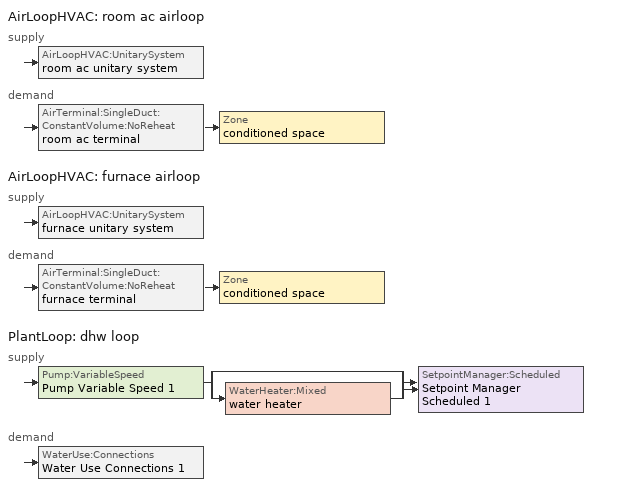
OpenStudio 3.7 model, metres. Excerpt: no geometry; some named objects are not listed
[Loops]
AirLoopHVAC 'room ac airloop'
 supply: AirLoopHVAC:UnitarySystem 'room ac unitary system'
 demand: AirTerminal:SingleDuct:ConstantVolume:NoReheat 'room ac terminal' > Zone 'conditioned space'
AirLoopHVAC 'furnace airloop'
 supply: AirLoopHVAC:UnitarySystem 'furnace unitary system'
 demand: AirTerminal:SingleDuct:ConstantVolume:NoReheat 'furnace terminal' > Zone 'conditioned space'
PlantLoop 'dhw loop'
 supply: Pump:VariableSpeed 'Pump Variable Speed 1' > split
  | bypass
  | WaterHeater:Mixed 'water heater'
  join > SetpointManager:Scheduled 'Setpoint Manager Scheduled 1'
 demand: WaterUse:Connections 'Water Use Connections 1'
[Sizing:Zone]
conditioned space: Zone Cooling Design Supply Air Temperature Input Method=SupplyAirTemperature; Zone Cooling Design Supply Air Temperature {C}=14; Zone Cooling Design Supply Air Temperature Difference {deltaC}=11.11; Zone Heating Design Supply Air Temperature Input Method=SupplyAirTemperature; Zone Heating Design Supply Air Temperature {C}=40; Zone Heating Design Supply Air Temperature Difference {deltaC}=11.11; Zone Cooling Design Supply Air Humidity Ratio {kg-H2O/kg-air}=0.0085; Zone Heating Design Supply Air Humidity Ratio {kg-H2O/kg-air}=0.008; Cooling Design Air Flow Method=DesignDay; Heating Design Air Flow Method=DesignDay; Account for Dedicated Outdoor Air System=No; Dedicated Outdoor Air System Control Strategy=NeutralSupplyAir; Dedicated Outdoor Air Low Setpoint Temperature for Design {C}=autosize; Dedicated Outdoor Air High Setpoint Temperature for Design {C}=autosize; Zone Load Sizing Method=Sensible Load Only No Latent Load; Zone Latent Cooling Design Supply Air Humidity Ratio Input Method=HumidityRatioDifference; Zone Cooling Design Supply Air Humidity Ratio Difference {kgWater/kgDryAir}=0.005; Zone Latent Heating Design Supply Air Humidity Ratio Input Method=HumidityRatioDifference; Zone Humidification Design Supply Air Humidity Ratio Difference {kgWater/kgDryAir}=0.005
[Zone equipment]
conditioned space: room ac terminal, furnace terminal
[Coil:Cooling:DX:SingleSpeed]
room ac clg coil: Availability Schedule=Always On Discrete; Rated Total Cooling Capacity {W}=7848.44; Rated Sensible Heat Ratio=0.65; Rated COP {W/W}=3.48203; Rated Air Flow Rate {m3/s}=0.328608; Rated Evaporator Fan Power Per Volume Flow Rate 2017 {W/(m3/s)}=773.3; Rated Evaporator Fan Power Per Volume Flow Rate 2023 {W/(m3/s)}=934.4; Total Cooling Capacity Function of Temperature Curve=Cool-CAP-fT1; Total Cooling Capacity Function of Flow Fraction Curve=Cool-CAP-fFF1; Energy Input Ratio Function of Temperature Curve=Cool-EIR-fT1; Energy Input Ratio Function of Flow Fraction Curve=Cool-EIR-fFF1; Part Load Fraction Correlation Curve=Cool-PLF-fPLR1; Minimum Outdoor Dry-Bulb Temperature for Compressor Operation {C}=-25; Nominal Time for Condensate Removal to Begin {s}=1000; Ratio of Initial Moisture Evaporation Rate and Steady State Latent Capacity=1.5; Maximum Cycling Rate {cycles/hr}=3; Latent Capacity Time Constant {s}=45; Condenser Type=AirCooled; Evaporative Condenser Effectiveness=0.9; Evaporative Condenser Air Flow Rate {m3/s}=autosize; Evaporative Condenser Pump Rated Power Consumption {W}=autosize; Crankcase Heater Capacity {W}=0; Maximum Outdoor Dry-Bulb Temperature for Crankcase Heater Operation {C}=10; Basin Heater Capacity {W/K}=0; Basin Heater Setpoint Temperature {C}=2
[Fan:SystemModel] Availability Schedule=Always On Discrete; Speed Control Method=Discrete; Electric Power Minimum Flow Rate Fraction=0.2; Motor Efficiency=1; Motor In Air Stream Fraction=1; Design Electric Power Consumption {W}=autosize; Design Power Sizing Method=TotalEfficiencyAndPressure; Electric Power Per Unit Flow Rate {W/(m3/s)}=840; Electric Power Per Unit Flow Rate Per Unit Pressure {W-s/m3-Pa}=1.66667; Motor Loss Radiative Fraction=0; Speed Flow Fraction 1=1; Speed Electric Power Fraction 1=1
Name | Design Maximum Air Flow Rate {m3/s} | Design Pressure Rise {Pa} | Fan Total Efficiency
room ac supply fan | 0.328475 | 1e-06 | 1
furnace supply fan | 0.372367 | 595.935 | 0.75
[EnergyManagementSystem:Sensor]
Name | Output Variable or Output Meter Index Key | Output Variable or Output Meter
room_ac_supply_fan_s | room ac supply fan | Fan Electricity Energy
room_ac_clg_coil_s | room ac clg coil | Cooling Coil Total Cooling Energy
furnace_supply_fan_s | furnace supply fan | Fan Electricity Energy
furnace_htg_coil_s | furnace htg coil | Heating Coil Heating Energy
water_heater_energy | water heater | Water Heater Electricity Rate
water_heater_on_cycle_parasitic | water heater | Water Heater On Cycle Parasitic Electricity Rate
water_heater_off_cycle_parasitic | water heater | Water Heater Off Cycle Parasitic Electricity Rate
win_s | conditioned space | Zone Air Humidity Ratio
tin_s | conditioned space | Zone Mean Air Temperature
tout_s | conditioned space | Zone Outdoor Air Drybulb Temperature
furnace_airloop_Fan_RTF_s | furnace supply fan | Fan Runtime Fraction
room_ac_airloop_Fan_RTF_s | room ac supply fan | Fan Runtime Fraction
zone_htg_unmet_s | conditioned space | Zone Heating Setpoint Not Met Time
zone_clg_unmet_s | conditioned space | Zone Cooling Setpoint Not Met Time
[EnergyManagementSystem:Program]
total_loads_program: Set loads_htg_tot = 0; Set loads_clg_tot = 0; If htg_load_cond > 0; Set loads_htg_tot = loads_htg_tot + (htg_load_cond - clg_load_cond) * 1.0; Set loads_htg_tot = loads_htg_tot + (htg_load_duct - clg_load_duct) * 1.0; EndIf; If clg_load_cond > 0; Set loads_clg_tot = loads_clg_tot + (clg_load_cond - htg_load_cond) * 1.0; Set loads_clg_tot = loads_clg_tot + (clg_load_duct - htg_load_duct) * 1.0; EndIf
[EnergyManagementSystem:ProgramCallingManager]
room ac supply fan disaggregate program calling manager: EndOfSystemTimestepBeforeHVACReporting; room_ac_supply_fan_disaggregate_program
furnace supply fan disaggregate program calling manager: EndOfSystemTimestepBeforeHVACReporting; furnace_supply_fan_disaggregate_program
water heater EC_adj ProgramManager: EndOfSystemTimestepBeforeHVACReporting; water_heater_EC_adj
furnace_airloop_0_duct_program calling manager: EndOfSystemTimestepAfterHVACReporting; furnace_airloop_0_duct_program
natural_vent_program calling manager: BeginZoneTimestepAfterInitHeatBalance; natural_vent_program
infil_program calling manager: BeginZoneTimestepAfterInitHeatBalance; infil_program
unmet_hours_program calling manager: EndOfZoneTimestepBeforeZoneReporting; unmet_hours_program
total_loads_program calling manager: EndOfZoneTimestepAfterZoneReporting; total_loads_program
[EnergyManagementSystem:OutputVariable]
Name | EMS Variable | Type of Data in Variable | Update Frequency | EMS Program or Subroutine | Units
room ac supply fan disaggregate clg | room_ac_supply_fan_clg | Summed | SystemTimestep | room_ac_supply_fan_disaggregate_program | J
furnace supply fan disaggregate htg primary | furnace_supply_fan_primary_htg | Summed | SystemTimestep | furnace_supply_fan_disaggregate_program | J
natural_vent_flow_act_timeseries_outvar | natural_vent_flow_act | Averaged | ZoneTimestep | natural_vent_program | m^/s
whole_house_fan_flow_act_timeseries_outvar | whole_house_fan_flow_act | Averaged | ZoneTimestep | natural_vent_program | m^/s
Qfan_timeseries_outvar | Qfan | Averaged | ZoneTimestep | infil_program | m^/s
infil_flow_act_timeseries_outvar | infil_flow_act | Averaged | ZoneTimestep | infil_program | m^/s
[AirLoopHVAC:UnitarySystem] Control Type=Load; Controlling Zone or Thermostat Location=conditioned space; Dehumidification Control Type=None; Availability Schedule=Always On Discrete; Fan Placement=BlowThrough; DX Heating Coil Sizing Ratio=1; Use DOAS DX Cooling Coil=No; DOAS DX Cooling Coil Leaving Minimum Air Temperature {C}=2; Latent Load Control=SensibleOnlyLoadControl; Supply Air Flow Rate Method During Cooling Operation=SupplyAirFlowRate; Supply Air Flow Rate Method During Heating Operation=SupplyAirFlowRate; Supply Air Flow Rate Method When No Cooling or Heating is Required=SupplyAirFlowRate; Supply Air Flow Rate When No Cooling or Heating is Required {m3/s}=0; Maximum Supply Air Temperature {C}=48.8889; Maximum Outdoor Dry-Bulb Temperature for Supplemental Heater Operation {C}=21; Ancilliary On-Cycle Electric Power {W}=0; Ancilliary Off-Cycle Electric Power {W}=0
Name | Supply Fan | Supply Air Fan Operating Mode Schedule | Cooling Coil | Supply Air Flow Rate During Cooling Operation {m3/s} | Supply Air Flow Rate During Heating Operation {m3/s} | Heating Coil
room ac unitary system | room ac supply fan | room ac auto fan schedule | room ac clg coil | 0.328475 | 0
furnace unitary system | furnace supply fan | furnace auto fan schedule |  | 0 | 0.372367 | furnace htg coil
[AirLoopHVAC] Availability Schedule=Always On Discrete; Design Return Air Flow Fraction of Supply Air Flow=1
Name | Design Supply Air Flow Rate {m3/s}
room ac airloop | 0.328475
furnace airloop | 0.372367
[Sizing:System] Central Heating Maximum System Air Flow Ratio=0.3; Preheat Design Temperature {C}=7; Preheat Design Humidity Ratio {kg-H2O/kg-Air}=0.008; Precool Design Temperature {C}=12.8; Precool Design Humidity Ratio {kg-H2O/kg-Air}=0.008; Central Cooling Design Supply Air Temperature {C}=12.8; Central Heating Design Supply Air Temperature {C}=16.7; 100% Outdoor Air in Cooling=Yes; 100% Outdoor Air in Heating=Yes; Central Cooling Design Supply Air Humidity Ratio {kg-H2O/kg-Air}=0.0085; Zone Maximum Outdoor Air Fraction=1; Cooling Supply Air Flow Rate Per Floor Area {m3/s-m2}=0.00996765; Cooling Fraction of Autosized Cooling Supply Air Flow Rate=1; Cooling Supply Air Flow Rate Per Unit Cooling Capacity {m3/s-W}=3.94755e-05; Heating Supply Air Flow Rate Per Floor Area {m3/s-m2}=0.00996765; Heating Fraction of Autosized Heating Supply Air Flow Rate=1; Heating Fraction of Autosized Cooling Supply Air Flow Rate=1; Heating Supply Air Flow Rate Per Unit Heating Capacity {m3/s-W}=3.15882e-05; Cooling Design Capacity Method=CoolingDesignCapacity; Cooling Design Capacity {W}=autosize; Cooling Design Capacity Per Floor Area {W/m2}=234.7; Fraction of Autosized Cooling Design Capacity=1; Heating Design Capacity Method=HeatingDesignCapacity; Heating Design Capacity {W}=autosize; Heating Design Capacity Per Floor Area {W/m2}=157; Fraction of Autosized Heating Design Capacity=1; Central Cooling Capacity Control Method=OnOff; Occupant Diversity=autosize
room ac airloop; furnace airloop
[AirTerminal:SingleDuct:ConstantVolume:NoReheat] Availability Schedule=Always On Discrete
Name | Maximum Air Flow Rate {m3/s}
room ac terminal | 0.328475
furnace terminal | 0.372367
[Coil:Heating:Electric]
furnace htg coil: Availability Schedule=Always On Discrete; Efficiency=1; Nominal Capacity {W}=12690
[ElectricEquipment:Definition] Design Level Calculation Method=EquipmentLevel
Name | Design Level {W} | Fraction Latent | Fraction Radiant | Fraction Lost
dishwasher | 610.775 | 0.3 | 0.18 | 0.4
whole house fan | 0 | 0 | 0 | 1
mech vent house fan cfis | 0 | 0 | 0 | 0
[PlantLoop]
dhw loop: Glycol Concentration=0; Maximum Loop Flow Rate {m3/s}=0.01; Plant Loop Volume {m3}=0.003; Load Distribution Scheme=Optimal
[Sizing:Plant]
dhw loop: Loop Type=Heating; Design Loop Exit Temperature {C}=52.6667; Loop Design Temperature Difference {deltaC}=5.55556; Sizing Option=NonCoincident; Zone Timesteps in Averaging Window=1; Coincident Sizing Factor Mode=None
[Pump:VariableSpeed]
Pump Variable Speed 1: Rated Flow Rate {m3/s}=0.01; Rated Pump Head {Pa}=1; Rated Power Consumption {W}=0; Motor Efficiency=1; Fraction of Motor Inefficiencies to Fluid Stream=0; Coefficient 1 of the Part Load Performance Curve=0; Coefficient 2 of the Part Load Performance Curve=1; Coefficient 3 of the Part Load Performance Curve=0; Coefficient 4 of the Part Load Performance Curve=0; Pump Control Type=Intermittent; Skin Loss Radiative Fraction=0.5; Design Power Sizing Method=PowerPerFlowPerPressure; Design Electric Power per Unit Flow Rate {W/(m3/s)}=348701.1; Design Shaft Power per Unit Flow Rate per Unit Head {W-s/m3-Pa}=1.28205; Design Minimum Flow Rate Fraction=0
[SetpointManager:Scheduled]
Setpoint Manager Scheduled 1: Control Variable=Temperature; Schedule=dhw temp
[WaterHeater:Mixed]
water heater: Tank Volume {m3}=0.170344; Setpoint Temperature Schedule=water heater setpoint; Deadband Temperature Difference {deltaC}=2; Maximum Temperature Limit {C}=99; Heater Control Type=Cycle; Heater Maximum Capacity {W}=5500.06; Heater Minimum Capacity {W}=0; Heater Fuel Type=Electricity; Heater Thermal Efficiency=1; Off Cycle Parasitic Fuel Consumption Rate {W}=0; Off Cycle Parasitic Fuel Type=Electricity; Off Cycle Parasitic Heat Fraction to Tank=0; On Cycle Parasitic Fuel Consumption Rate {W}=0; On Cycle Parasitic Fuel Type=Electricity; On Cycle Parasitic Heat Fraction to Tank=0; Ambient Temperature Indicator=Outdoors; Off Cycle Loss Coefficient to Ambient Temperature {W/K}=1.16351; Off Cycle Loss Fraction to Thermal Zone=1; On Cycle Loss Coefficient to Ambient Temperature {W/K}=1.16351; On Cycle Loss Fraction to Thermal Zone=1; Use Side Effectiveness=1; Source Side Effectiveness=1; Use Side Design Flow Rate {m3/s}=autosize; Source Side Design Flow Rate {m3/s}=autosize; Indirect Water Heating Recovery Time {hr}=1.5; Source Side Flow Control Mode=IndirectHeatPrimarySetpoint
[WaterHeater:Sizing]
water heater: Design Mode=PeakDraw; Time Storage Can Meet Peak Draw {hr}=0.538503; Time for Tank Recovery {hr}=0; Nominal Tank Volume for Autosizing Plant Connections {m3}=1
[OtherEquipment:Definition] Design Level Calculation Method=EquipmentLevel; Fraction Radiant=0
Name | Design Level {W} | Fraction Latent | Fraction Lost
water heater energy adjustment1 | 0.01 | 0 | 1
furnace_airloop_0_SupSensLkToCond equip; furnace_airloop_0_SupCondToLv equip; furnace_airloop_0_RetCondToRP equip; furnace_airloop_0_RetSensLkToRP equip; furnace_airloop_0_SupCondToDZ equip; furnace_airloop_0_RetCondToDZ equip; furnace_airloop_0_SupSensLkToDZ equip; mech vent house fan sensible load equip | 0 | 0 | 0
furnace_airloop_0_SupLatLkToCond equip; furnace_airloop_0_RetLatLkToRP equip; furnace_airloop_0_SupLatLkToDZ equip; mech vent house fan latent load equip | 0 | 1 | 0
[EnergyManagementSystem:Actuator]
Name | Actuated Component | Actuated Component Type | Actuated Component Control Type | Zone or Space
water_heater_ec_adj_act | water heater energy adjustment1 | OtherEquipment | Power Level | crawlspace - vented 1
furnace_airloop_0_SupSensLkToCond_equip_act | furnace_airloop_0_SupSensLkToCond equip | OtherEquipment | Power Level | conditioned space 1
furnace_airloop_0_SupLatLkToCond_equip_act | furnace_airloop_0_SupLatLkToCond equip | OtherEquipment | Power Level | conditioned space 1
furnace_airloop_0_SupCondToLv_equip_act | furnace_airloop_0_SupCondToLv equip | OtherEquipment | Power Level | conditioned space 1
furnace_airloop_0_RetCondToRP_equip_act | furnace_airloop_0_RetCondToRP equip | OtherEquipment | Power Level | furnace airloop ret air space
furnace_airloop_0_RetSensLkToRP_equip_act | furnace_airloop_0_RetSensLkToRP equip | OtherEquipment | Power Level | furnace airloop ret air space
furnace_airloop_0_RetLatLkToRP_equip_act | furnace_airloop_0_RetLatLkToRP equip | OtherEquipment | Power Level | furnace airloop ret air space
furnace_airloop_0_SupCondToDZ_equip_act | furnace_airloop_0_SupCondToDZ equip | OtherEquipment | Power Level | crawlspace - vented 1
furnace_airloop_0_RetCondToDZ_equip_act | furnace_airloop_0_RetCondToDZ equip | OtherEquipment | Power Level | crawlspace - vented 1
furnace_airloop_0_SupSensLkToDZ_equip_act | furnace_airloop_0_SupSensLkToDZ equip | OtherEquipment | Power Level | crawlspace - vented 1
furnace_airloop_0_SupLatLkToDZ_equip_act | furnace_airloop_0_SupLatLkToDZ equip | OtherEquipment | Power Level | crawlspace - vented 1
furnace_airloop_0_ZoneMixDZToCond_mix_act | furnace_airloop_0_ZoneMixDZToCond mix | ZoneMixing | Air Exchange Flow Rate
furnace_airloop_0_ZoneMixCondToDZ_mix_act | furnace_airloop_0_ZoneMixCondToDZ mix | ZoneMixing | Air Exchange Flow Rate
natural_vent_flow_act | natural vent flow | Zone Infiltration | Air Exchange Flow Rate
whole_house_fan_flow_act | whole house fan flow | Zone Infiltration | Air Exchange Flow Rate
whole_house_fan_act | whole house fan | ElectricEquipment | Electricity Rate | conditioned space 1
whole_house_fan_mix_act | whole house fan mix | ZoneMixing | Air Exchange Flow Rate
mech_vent_house_fan_cfis_act | mech vent house fan cfis | ElectricEquipment | Electricity Rate | conditioned space 1
infil_flow_act | infil flow | Zone Infiltration | Air Exchange Flow Rate
mech_vent_house_fan_sensible_load_equip_act | mech vent house fan sensible load equip | OtherEquipment | Power Level | conditioned space 1
mech_vent_house_fan_latent_load_equip_act | mech vent house fan latent load equip | OtherEquipment | Power Level | conditioned space 1
[WaterUse:Connections]
Water Use Connections 1: Drain Water Heat Exchanger Type=None; Drain Water Heat Exchanger Destination=Plant; Water Use Equipment Name 1=dhw fixtures; Water Use Equipment Name 2=dhw distribution waste; Water Use Equipment Name 3=dishwasher
[WaterUse:Equipment:Definition]
Name | Peak Flow Rate {m3/s} | Target Temperature Schedule
dhw fixtures | 7.1187e-05 | mixed water temperature schedule
dhw distribution waste | 2.16551e-05 | mixed water temperature schedule
dishwasher | 6.35301e-06
[WaterUse:Equipment]
Name | Water Use Equipment Definition | Flow Rate Fraction Schedule
dhw fixtures | dhw fixtures | hot_water_fixtures
dhw distribution waste | dhw distribution waste | hot_water_fixtures
dishwasher | dishwasher | hot_water_dishwasher
[EnergyManagementSystem:InternalVariable] Internal Data Type=Fan Maximum Mass Flow Rate
Name | Internal Data Index Key
furnace_airloop_max_sup_fan_mfr | furnace supply fan
room_ac_airloop_max_sup_fan_mfr | room ac supply fan
[AirLoopHVAC:ReturnPlenum]
Air Loop HVAC Return Plenum 1: ThermalZone=furnace airloop ret air zone
[EnergyManagementSystem:Subroutine]
furnace_airloop_0_duct_subroutine: Set AH_MFR = furnace_airloop_AH_MFR / 1; If AH_MFR>0; Set AH_Tout = furnace_airloop_AH_Tout; Set AH_Wout = furnace_airloop_AH_Wout; Set RA_T = furnace_airloop_RA_T; Set RA_W = furnace_airloop_Ra_W; Set Fan_RTF = furnace_airloop_Fan_RTF; Set DZ_T = furnace_airloop_0_DZ_T; Set DZ_W = furnace_airloop_0_DZ_W; Set AH_VFR = furnace_airloop_AH_VFR / 1; Set h_SA = (@HFnTdbW AH_Tout AH_Wout); Set h_RA = (@HFnTdbW RA_T RA_W); Set h_fg = (@HfgAirFnWTdb AH_Wout AH_Tout); Set h_DZ = (@HFnTdbW DZ_T DZ_W); Set air_cp = 1006.0; Set f_sup = 0.133; Set f_ret = 0.067; Set sup_lk_mfr = f_sup * AH_MFR; Set ret_lk_mfr = f_ret * AH_MFR; Set SupTotLkToCond = sup_lk_mfr*(h_RA - h_SA); Set SupLatLkToCond = sup_lk_mfr*h_fg*(RA_W-AH_Wout); Set SupSensLkToCond = SupTotLkToCond-SupLatLkToCond; Set supply_ua = 102.881; Set eTm = 0-((Fan_RTF/(AH_MFR*air_cp))*supply_ua); Set t_sup = DZ_T+((AH_Tout-DZ_T)*(@Exp eTm)); Set SupCondToCond = AH_MFR*air_cp*(t_sup-AH_Tout); Set SupCondToDZ = 0-SupCondToCond; Set return_ua = 19.052; Set eTm = 0-((Fan_RTF/(AH_MFR*air_cp))*return_ua); Set t_ret = DZ_T+((RA_T-DZ_T)*(@Exp eTm)); Set RetCondToRP = AH_MFR*air_cp*(t_ret-RA_T); Set RetCondToDZ = 0-RetCondToRP; Set RetLatLkToRP = 0; Set RetSensLkToRP = ret_lk_mfr*air_cp*(DZ_T-RA_T); Set SupTotLkToDZ = sup_lk_mfr*(h_SA-h_DZ); Set SupLatLkToDZ = sup_lk_mfr*h_fg*(AH_Wout-DZ_W); Set SupSensLkToDZ = SupTotLkToDZ-SupLatLkToDZ; Set f_imbalance = f_sup-f_ret; Set oa_vfr = 1.0 * f_imbalance * AH_VFR; Set sup_lk_vfr = f_sup * AH_VFR; Set ret_lk_vfr = f_ret * AH_VFR; If f_sup > f_ret; Set ZoneMixCondToDZ = 0; Set ZoneMixDZToCond = (sup_lk_vfr-ret_lk_vfr)-oa_vfr; Else; Set ZoneMixCondToDZ = (ret_lk_vfr-sup_lk_vfr)+oa_vfr; Set ZoneMixDZToCond = 0; EndIf; Else; Set SupLatLkToCond = 0; Set SupSensLkToCond = 0; Set SupCondToCond = 0; Set RetCondToRP = 0; Set RetLatLkToRP = 0; Set RetSensLkToRP = 0; Set RetCondToDZ = 0; Set SupCondToDZ = 0; Set SupLatLkToDZ = 0; Set SupSensLkToDZ = 0; Set ZoneMixCondToDZ = 0; Set ZoneMixDZToCond = 0; EndIf; Set furnace_airloop_0_SupLatLkToCond = SupLatLkToCond; Set furnace_airloop_0_SupSensLkToCond = SupSensLkToCond; Set furnace_airloop_0_SupCondToLv = SupCondToCond; Set furnace_airloop_0_RetCondToRP = RetCondToRP; Set furnace_airloop_0_RetLatLkToRP = RetLatLkToRP; Set furnace_airloop_0_RetSensLkToRP = RetSensLkToRP; Set furnace_airloop_0_RetCondToDZ = RetCondToDZ; Set furnace_airloop_0_SupCondToDZ = SupCondToDZ; Set furnace_airloop_0_SupLatLkToDZ = SupLatLkToDZ; Set furnace_airloop_0_SupSensLkToDZ = SupSensLkToDZ; Set furnace_airloop_0_ZoneMixCondToDZ = ZoneMixCondToDZ; Set furnace_airloop_0_ZoneMixDZToCond = ZoneMixDZToCond
[Schedule:File] External File=External File 1; Rows to Skip at Top=1; Number of Hours of Data=8760; Minutes per Item=15; Translate File With Relative Path=Yes
Name | Column Number
dishwasher | 5
hot_water_fixtures | 13
hot_water_dishwasher | 11
[Schedule:Constant]
Name | Value
Always On Discrete | 1
room ac auto fan schedule; furnace auto fan schedule | 0
dhw temp; water heater setpoint | 52.6667
mixed water temperature schedule | 40.5556
[Curve:Biquadratic] Minimum Value of x=-100; Maximum Value of x=100; Minimum Value of y=-100; Maximum Value of y=100
Name | Coefficient1 Constant | Coefficient2 x | Coefficient3 x**2 | Coefficient4 y | Coefficient5 y**2 | Coefficient6 x*y
Cool-CAP-fT1 | 1.55736 | -0.0744482 | 0.0030986 | 0.00145958 | -4.1148e-05 | -0.000426714
Cool-EIR-fT1 | -0.350448 | 0.11681 | -0.00339951 | -0.00122609 | 0.000600809 | -0.000466884
[Curve:Quadratic] Coefficient3 x**2=0; Minimum Value of x=0
Name | Coefficient1 Constant | Coefficient2 x | Maximum Value of x | Minimum Curve Output | Maximum Curve Output
Cool-CAP-fFF1; Cool-EIR-fFF1 | 1 | 0 | 2 | 0 | 2
Cool-PLF-fPLR1 | 0.78 | 0.22 | 1 | 0.7 | 1
